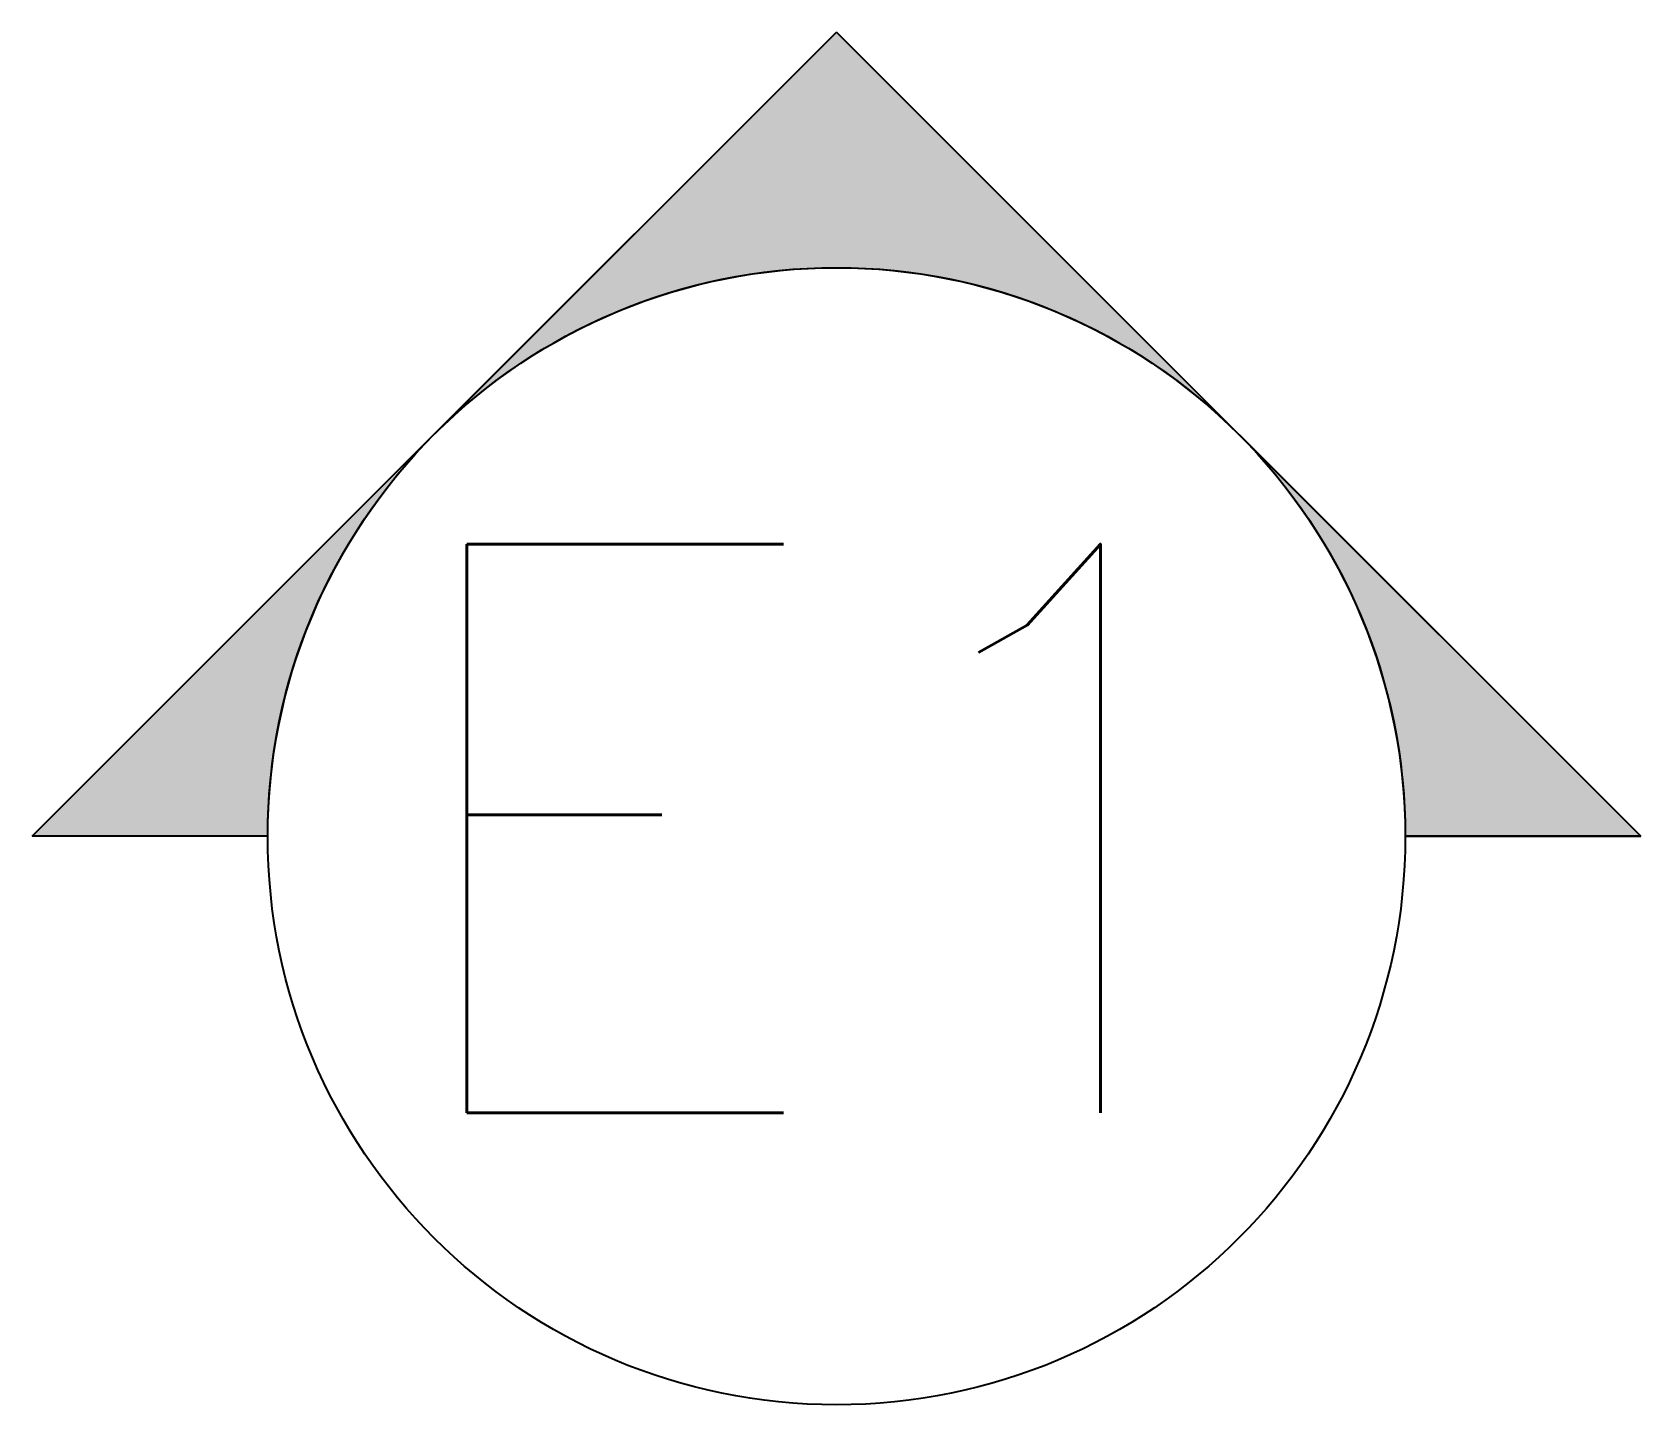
# Model space of a CAD drawing. Header units: millimetres. Extents: x 1.3 to 31, y -9.1 to 13.1.
# Drawn here: x 9.324 to 10.032, y 2.66 to 3.264 of the extents above; entities that cross this region are included whole.
import ezdxf

# ---------------------------------------------------------------- set-up
doc = ezdxf.new("R2010")
doc.units = ezdxf.units.MM
doc.layers.add('0_TEXTOS 2', color=6, linetype='Continuous', lineweight=25)
doc.styles.add('TIPO ROMANS', font='romans.shx')

# ---------------------------------------------------------------- blocks, each defined once
blk = doc.blocks.new('L_ETIQ_CORTE')
h = blk.add_hatch(color=256)
edge = h.paths.add_edge_path(flags=0)
edge.add_line((-0.25, 0.35355), (-0.25, 0.25))
edge.add_arc((-0.25, 0), 0.25, 90, 135)
edge.add_line((-0.42678, 0.17678), (-0.25, 0.35355))
h = blk.add_hatch(color=256)
edge = h.paths.add_edge_path(flags=0)
edge.add_line((-0.25, 0.35355), (-0.07322, 0.17678))
edge.add_arc((-0.25, 0), 0.25, 45, 90)
edge.add_line((-0.25, 0.25), (-0.25, 0.35355))
h = blk.add_hatch(color=256)
edge = h.paths.add_edge_path(flags=0)
edge.add_line((-0.60355, 0), (-0.42678, 0.17678))
edge.add_arc((-0.25, 0), 0.25, 135, 180)
edge.add_line((-0.5, 0), (-0.60355, 0))
h = blk.add_hatch(color=256)
edge = h.paths.add_edge_path(flags=0)
edge.add_line((0.10355, 0), (0, 0))
edge.add_arc((-0.25, 0), 0.25, 360, 405)
edge.add_line((-0.07322, 0.17678), (0.10355, 0))
for p, q in [((-0.25, 0.35355), (-0.60355, 0)), ((-0.25, 0.35355), (-0.42678, 0.17678)), ((-0.25, 0.35355), (0.10355, 0)), ((-0.07322, 0.17678), (-0.25, 0.35355)), ((-0.42678, 0.17678), (-0.60355, 0)), ((0.10355, 0), (-0.07322, 0.17678)), ((-0.5, 0), (-0.60355, 0)), ((-0.60355, 0), (-0.5, 0)), ((0, 0), (0.10355, 0)), ((0, 0), (0.10355, 0))]:
    blk.add_line(p, q)
for start, end in [(0, 180), (90, 135), (45, 90), (135, 180), (0, 45), (180, 0)]:
    blk.add_arc((-0.25, 0), 0.25, start, end)

msp = doc.modelspace()

# ---------------------------------------------------------------- block references
at = {"layer": '0_TEXTOS 2', "xscale": -1}
msp.add_blockref('L_ETIQ_CORTE', (9.42795, 2.91023), dxfattribs=at)

# ---------------------------------------------------------------- texts
at = {"layer": '0_TEXTOS 2', "insert": (9.68146, 2.78869), "char_height": 0.25, "width": 0.4463047, "attachment_point": 8, "style": 'TIPO ROMANS'}
msp.add_mtext('\\pxqc;E1', dxfattribs=at)

doc.saveas('drawing.dxf')
